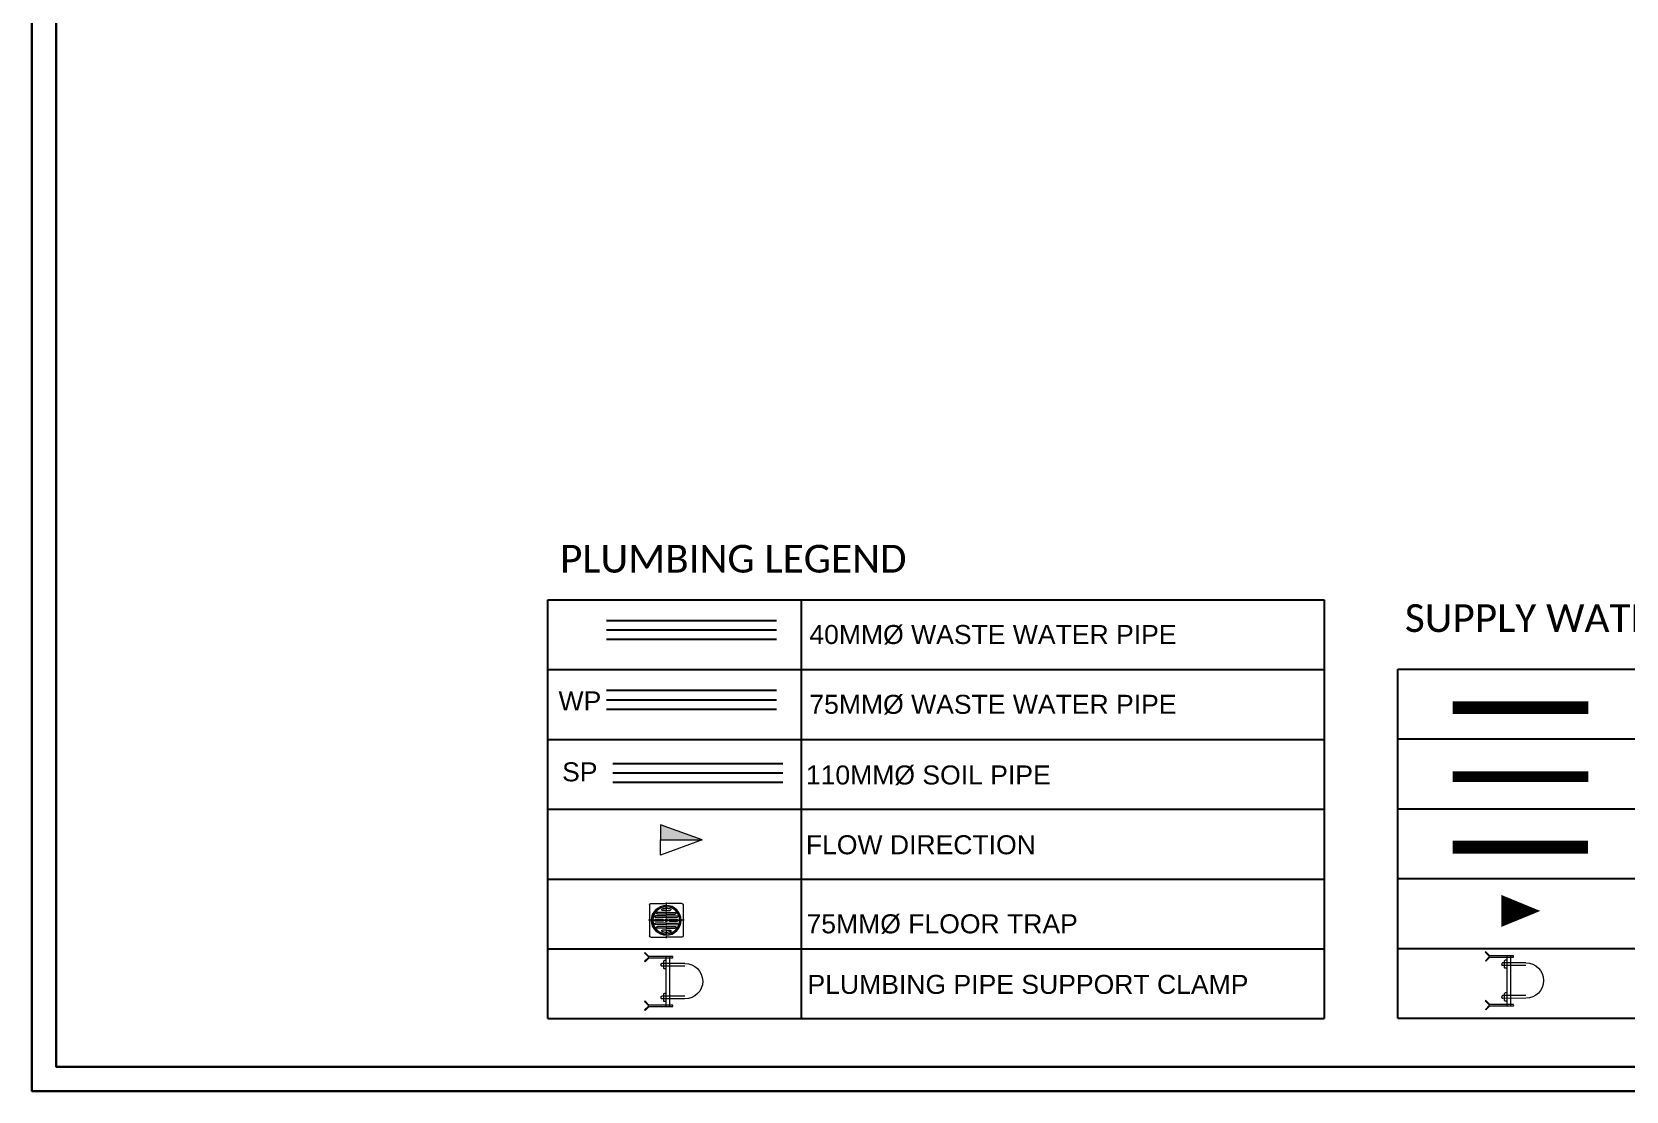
# Model space of a CAD drawing. Header units: millimetres. Extents: x 3552052 to 4144896, y -707811 to -630695.
# Drawn here: x 3909116 to 3924347, y -666235 to -656119 of the extents above; entities that cross this region are included whole.
import ezdxf

# ---------------------------------------------------------------- set-up
doc = ezdxf.new("R2010")
doc.units = ezdxf.units.MM
doc.header["$LTSCALE"] = 6
doc.header["$MEASUREMENT"] = 0
doc.linetypes.add('AI9-LType1', pattern=[1.875, 1.25, -0.625])
doc.layers.get('0').update_dxf_attribs({"linetype": 'CONTINUOUS', "lineweight": 0})
for name, color, linetype, lineweight in [('22-FTfix', 8, 'CONTINUOUS', 0), ('P-SP', 1, 'CONTINUOUS', 0), ('P-Text', 8, 'CONTINUOUS', 0), ('PHE-SANITARY', 1, 'CONTINUOUS', 0), ('PHE-SP', 1, 'CONTINUOUS', 0), ('phe-text', 1, 'CONTINUOUS', 0), ('PL- WASTE PIPE', 6, 'CONTINUOUS', 0), ('PL-CLAMP', 211, 'CONTINUOUS', 0), ('PL-SOFT  WATER SUPPLY PIPE', 162, 'CONTINUOUS', 0), ('PL-SOIL PIPE', 1, 'CONTINUOUS', 0), ('PL-WATER PIPING', 1, 'CONTINUOUS', 0)]:
    doc.layers.add(name, color=color, linetype=linetype, lineweight=lineweight)
doc.styles.add('SIC_CALIBRI', font='calibri.ttf')
doc.styles.add('vni1', font='arial.ttf', dxfattribs={"height": 6})

# ---------------------------------------------------------------- blocks, each defined once
blk = doc.blocks.new('clamp')
at = {"layer": 'PL-CLAMP'}
for p, q in [((105.4, 198.4), (168.6, 198.4)), ((105.4, 191.1), (168.6, 191.1)), ((156.2, 205.8), (161.2, 205.8)), ((156.2, 183.7), (161.2, 183.7)), ((163.2, 185.7), (163.2, 203.8)), ((170.6, 196.4), (170.6, 193.1)), ((105.4, 109.4), (168.6, 109.4)), ((105.4, 102), (168.6, 102)), ((156.2, 116.8), (161.2, 116.8)), ((156.2, 94.7), (161.2, 94.7)), ((163.2, 96.7), (163.2, 114.8)), ((170.6, 107.4), (170.6, 104))]:
    blk.add_line(p, q, dxfattribs=at)
for points in [[(138.4, 216.5, -0.414214), (139.4, 217.5), (203.1, 217.5), (214, 228.4), (215.4, 227), (203.9, 215.5), (215.3, 204), (213.9, 202.6), (203, 213.5), (139.4, 213.5, -0.414214), (138.4, 214.5), (138.4, 216.5)], [(138.4, 84.3, -0.414214), (139.4, 85.3), (203.1, 85.3), (214, 96.3), (215.4, 94.9), (203.9, 83.3), (215.3, 71.9), (213.9, 70.5), (203, 81.3), (139.4, 81.3, -0.414214), (138.4, 82.3), (138.4, 84.3)]]:
    blk.add_lwpolyline(points, format="xyb", dxfattribs=at)
for points in [[(146.2, 81.3), (146.2, 217.5)], [(156.2, 81.3), (156.2, 217.5)]]:
    blk.add_lwpolyline(points, dxfattribs=at)
for centre, radius, start, end in [((105.4, 150.2), 48.2, 90, 270), ((161.2, 203.8), 2, 0, 90), ((161.2, 185.7), 2, 270, 0), ((168.6, 196.4), 2, 0, 90), ((168.6, 193.1), 2, 270, 0), ((161.2, 114.8), 2, 0, 90), ((161.2, 96.7), 2, 270, 0), ((168.6, 107.4), 2, 0, 90), ((168.6, 104), 2, 270, 0)]:
    blk.add_arc(centre, radius, start, end, dxfattribs=at)
blk = doc.blocks.new('A$C525867A1')
at = {"layer": '22-FTfix', "color": 1, "lineweight": 0}
for p, q in [((-3.7, 76.6), (-40.1, 40.1)), ((76.4, 3.7), (3.3, 76.6)), ((-76.6, 3.5), (-40.1, 40.1)), ((42, 42.1), (-42, -42.1)), ((-3.5, -76.4), (-76.6, -3.4)), ((3.4, -76.4), (39.9, -39.8)), ((76.4, -3.3), (39.9, -39.8))]:
    blk.add_line(p, q, dxfattribs=at)
at = {"layer": '22-FTfix', "color": 1, "linetype": 'AI9-LType1', "lineweight": 0}
blk.add_line((42, -41.9), (-42.2, 42.1), dxfattribs=at)
at = {"layer": '22-FTfix', "color": 3, "lineweight": 0}
for p, q in [((-18.4, 18.3), (-39.5, -2.8)), ((-10.4, 10.4), (-35.8, -15.1)), ((-14.5, 14.5), (-35.7, -6.6)), ((-23.3, 23.2), (-32.4, 14)), ((-6.5, 6.5), (-31.9, -18.9)), ((-23.3, 23.2), (-14.1, 32.4)), ((-18.4, 18.3), (2.7, 39.5)), ((-14.5, 14.5), (6.6, 35.7)), ((-10.4, 10.4), (15, 35.8)), ((-6.5, 6.5), (18.9, 32)), ((-1.9, 1.2), (-1.5, 1.5)), ((-1.4, 0.7), (-1.9, 1.2)), ((-1.2, 1.9), (-1.5, 1.5)), ((-0.7, 1.4), (-1.2, 1.9)), ((1.2, 1.9), (0.7, 1.4)), ((1.9, 1.2), (1.2, 1.9)), ((1.9, 1.2), (1.4, 0.7)), ((5.2, 9.3), (24.6, 28.7)), ((6.5, -6.5), (31.9, 18.9)), ((9.2, 5.2), (28.6, 24.6)), ((10.4, -10.4), (35.8, 15.1)), ((14.5, -14.5), (35.7, 6.6)), ((18.4, -18.3), (39.5, 2.8)), ((-9.2, -5.2), (-28.6, -24.6)), ((-5.2, -9.3), (-24.6, -28.7)), ((6.5, -6.5), (-18.9, -32)), ((10.4, -10.4), (-15, -35.8)), ((14.5, -14.5), (-6.6, -35.7)), ((18.4, -18.3), (-2.7, -39.5)), ((-1.9, -1.2), (-1.4, -0.7)), ((-1.2, -1.9), (-1.9, -1.2)), ((-1.2, -1.9), (-0.7, -1.4)), ((1.2, -1.9), (0.7, -1.4)), ((1.2, -1.9), (1.5, -1.5)), ((1.9, -1.2), (1.4, -0.7)), ((1.9, -1.2), (1.5, -1.5)), ((23.3, -23.2), (14.1, -32.4)), ((23.3, -23.2), (32.4, -14))]:
    blk.add_line(p, q, dxfattribs=at)
at = {"layer": '22-FTfix', "color": 1, "lineweight": 0}
blk.add_circle((-0.1, 0.1), 49.4, dxfattribs=at)
at = {"layer": '22-FTfix', "color": 3, "lineweight": 0}
for centre, radius in [((0, 0), 45.2), ((-0.1, -0.1), 44.9), ((0, 0), 4.18), ((0, 0), 3.93)]:
    blk.add_circle(centre, radius, dxfattribs=at)
at = {"layer": '22-FTfix', "color": 1, "lineweight": 0}
for points in [[(-35.3, 35.2), (-15.9, 54.6), (15.5, 54.6), (35, 35.3), (54.4, 15.9), (54.4, -15.6), (35, -35)], [(-35.3, 35.2), (-54.6, 15.8), (-54.6, -15.7), (-35.2, -35), (-15.8, -54.4), (15.7, -54.4), (35, -35)]]:
    blk.add_open_spline(points, degree=3, knots=[0, 0, 0, 0, 1, 1, 1, 2, 2, 2, 2], dxfattribs=at)
for points in [[(3.3, 76.6), (1.4, 78.5), (-1.8, 78.5), (-3.7, 76.6)], [(-76.6, 3.5), (-78.5, 1.6), (-78.5, -1.5), (-76.6, -3.4)], [(76.4, -3.3), (78.3, -1.4), (78.3, 1.8), (76.4, 3.7)], [(-3.5, -76.4), (-1.6, -78.3), (1.5, -78.3), (3.4, -76.4)]]:
    blk.add_open_spline(points, degree=3, dxfattribs=at)
at = {"layer": '22-FTfix', "color": 3, "lineweight": 0}
for points in [[(-36.8, 17.1), (-37.4, 15.7), (-36.8, 14.1), (-35.5, 13.5), (-34.4, 13), (-33.2, 13.2), (-32.4, 14)], [(-14.1, 32.4), (-13, 33.4), (-13, 35.2), (-14.1, 36.2), (-14.9, 37), (-16.1, 37.2), (-17.2, 36.7)], [(6.6, 35.7), (7.6, 36.7), (7.6, 38.5), (6.6, 39.5), (5.5, 40.6), (3.8, 40.6), (2.7, 39.5)], [(5.2, 9.3), (4.1, 8.1), (4.1, 6.3), (5.2, 5.2), (6.3, 4.1), (8.1, 4.1), (9.2, 5.2)], [(18.9, 32), (19.9, 33), (19.9, 34.8), (18.9, 35.8), (17.8, 36.9), (16.1, 36.9), (15, 35.8)], [(28.6, 24.6), (29.7, 25.7), (29.7, 27.6), (28.6, 28.7), (27.5, 29.8), (25.7, 29.8), (24.6, 28.7)], [(35.8, 15.1), (36.8, 16.2), (36.8, 17.9), (35.8, 18.9), (34.7, 20), (33, 20), (31.9, 18.9)], [(39.5, 2.8), (40.6, 3.9), (40.5, 5.6), (39.5, 6.6), (38.4, 7.7), (36.7, 7.7), (35.7, 6.6)], [(-39.5, -2.8), (-40.6, -3.9), (-40.5, -5.6), (-39.5, -6.6), (-38.4, -7.7), (-36.7, -7.7), (-35.7, -6.6)], [(-35.8, -15.1), (-36.8, -16.2), (-36.8, -17.9), (-35.8, -18.9), (-34.7, -20), (-33, -20), (-31.9, -18.9)], [(-28.6, -24.6), (-29.7, -25.7), (-29.7, -27.6), (-28.6, -28.7), (-27.5, -29.8), (-25.7, -29.8), (-24.6, -28.7)], [(-18.9, -32), (-19.9, -33), (-19.9, -34.8), (-18.9, -35.8), (-17.8, -36.9), (-16.1, -36.9), (-15, -35.8)], [(-5.2, -9.3), (-4.1, -8.1), (-4.1, -6.3), (-5.2, -5.2), (-6.3, -4.1), (-8.1, -4.1), (-9.2, -5.2)], [(-6.6, -35.7), (-7.6, -36.7), (-7.6, -38.4), (-6.6, -39.5), (-5.5, -40.6), (-3.8, -40.6), (-2.7, -39.5)], [(14.1, -32.4), (13, -33.4), (13, -35.1), (14.1, -36.2), (14.9, -37), (16.1, -37.2), (17.2, -36.7)], [(36.8, -17.1), (37.4, -15.7), (36.8, -14.1), (35.5, -13.5), (34.4, -13), (33.2, -13.2), (32.4, -14)]]:
    blk.add_open_spline(points, degree=3, knots=[0, 0, 0, 0, 1, 1, 1, 2, 2, 2, 2], dxfattribs=at)
for points in [[(-28.7, 28.6), (-32, 25.3), (-34.8, 21.4), (-36.8, 17.1)], [(-17.2, 36.7), (-21.4, 34.7), (-25.3, 32), (-28.7, 28.6)], [(-1.4, -0.7), (-1, -0.3), (-1, 0.3), (-1.4, 0.7)], [(-0.7, 1.4), (-0.3, 1), (0.3, 1), (0.7, 1.4)], [(1.4, 0.7), (1, 0.3), (1, -0.3), (1.4, -0.7)], [(0.7, -1.4), (0.3, -1), (-0.3, -1), (-0.7, -1.4)], [(17.2, -36.7), (21.4, -34.7), (25.3, -32), (28.7, -28.6)], [(28.7, -28.6), (32, -25.3), (34.8, -21.4), (36.8, -17.1)]]:
    blk.add_open_spline(points, degree=3, dxfattribs=at)
blk = doc.blocks.new('A$C0B1B3CFA')
at = {"layer": 'PHE-SP'}
h = blk.add_hatch(color=7, dxfattribs=at)
h.dxf.hatch_style = 1
h.paths.add_polyline_path([(-0.0495, 0.0226), (-0.0495, 0), (0.0124, 0)])
at = {"layer": 'PHE-SP', "color": 7}
for points in [[(-0.0495, 0), (0.0124, 0), (-0.0495, 0.0226), (-0.0495, 0)], [(-0.0495, 0), (0.0124, 0), (-0.0495, -0.0226), (-0.0495, 0)]]:
    blk.add_lwpolyline(points, dxfattribs=at)
blk = doc.blocks.new('Z$W@#3BD47561')
at = {"layer": 'PHE-SP', "xscale": 49.00933755098914, "yscale": 49.00933755098914, "zscale": 49.00933755098914, "rotation": 270}
blk.add_blockref('A$C0B1B3CFA', (0, 0), dxfattribs=at)
blk = doc.blocks.new('Z$W@#4AA511D8')
at = {"layer": 'phe-text', "linetype": 'ByBlock', "lineweight": -2, "ltscale": 0.5, "xscale": 0.0244727334018079, "yscale": 0.0244727334018079, "zscale": 0.0244727334018079, "rotation": 270}
blk.add_blockref('Z$W@#3BD47561', (0.0148, 0), dxfattribs=at)

msp = doc.modelspace()

# ---------------------------------------------------------------- linework, layer by layer
at = {"color": 7, "lineweight": 30}
for points in [[(3954197, -634223.7), (3954197, -666235.1), (3909115.8, -666235.1), (3909115.8, -634223.7)], [(3953965.2, -634455.5), (3953965.2, -666003.3), (3909347.6, -666003.3), (3909347.6, -634455.5)]]:
    msp.add_lwpolyline(points, close=True, dxfattribs=at)
at = {"layer": 'P-SP', "color": 251, "lineweight": -3, "ltscale": 25}
for points in [[(3914605.5, -661830.3), (3916229.2, -661830.3)], [(3914605.5, -662497), (3916229.2, -662497)], [(3914667.3, -663194.8), (3916291, -663194.8)]]:
    msp.add_lwpolyline(points, dxfattribs=at)
at = {"layer": 'P-Text', "color": 7, "lineweight": -3}
for p, q in [((3914046.5, -661543.1), (3921461.3, -661543.1)), ((3914046.5, -661543.1), (3921461.3, -661543.1)), ((3914046.8, -665543.2), (3914046.6, -661543.1)), ((3916465.5, -661543.1), (3916465.5, -665543.2)), ((3921461.3, -661543.1), (3921461.3, -665543.3)), ((3914046.5, -662209.8), (3921461.3, -662209.8)), ((3914046.5, -662209.8), (3921461.3, -662209.8)), ((3922166.1, -665538.8), (3922167.1, -662205.4)), ((3922167.1, -662205.4), (3929581.9, -662205.4)), ((3922167.1, -665538.8), (3922167.1, -662205.5)), ((3922167.1, -662205.5), (3929581.9, -662205.5)), ((3914046.5, -662876.4), (3921461.3, -662876.4)), ((3914046.5, -662876.4), (3921461.3, -662876.4)), ((3914046.5, -662876.5), (3921461.3, -662876.5)), ((3914046.5, -662876.5), (3921461.3, -662876.5)), ((3922167.1, -662872.1), (3929581.9, -662872.1)), ((3922167.1, -662872.2), (3929581.9, -662872.2)), ((3914046.5, -663543.1), (3921461.3, -663543.1)), ((3914046.5, -663543.2), (3921461.3, -663543.2)), ((3922167.1, -663538.8), (3929581.9, -663538.8)), ((3922167.1, -663538.8), (3929581.9, -663538.8)), ((3914046.5, -664209.8), (3921461.3, -664209.8)), ((3914046.5, -664209.9), (3921461.3, -664209.9)), ((3922167.7, -664205.5), (3929582.4, -664205.5)), ((3914046.5, -664876.5), (3921461.3, -664876.5)), ((3914046.5, -664876.5), (3921461.3, -664876.5)), ((3922167.1, -664872.1), (3929581.9, -664872.1)), ((3914046.5, -665543.2), (3921461.3, -665543.2)), ((3922166.6, -665538.8), (3929581.4, -665538.8))]:
    msp.add_line(p, q, dxfattribs=at)
at = {"layer": 'PL- WASTE PIPE', "color": 4, "lineweight": -3, "ltscale": 5}
for points in [[(3914605.5, -661740.6), (3916229.2, -661740.6)], [(3914605.5, -661920), (3916229.2, -661920)]]:
    msp.add_lwpolyline(points, dxfattribs=at)
at = {"layer": 'PL- WASTE PIPE', "lineweight": -3, "ltscale": 5}
for points in [[(3914605.5, -662407.3), (3916229.2, -662407.3)], [(3914605.5, -662586.7), (3916229.2, -662586.7)]]:
    msp.add_lwpolyline(points, dxfattribs=at)
at = {"layer": 'PL-SOFT  WATER SUPPLY PIPE', "color": 3, "lineweight": -3, "const_width": 123.6}
msp.add_lwpolyline([(3922690.5, -662573.1), (3923985.2, -662573.1)], dxfattribs=at)
at = {"layer": 'PL-SOFT  WATER SUPPLY PIPE', "color": 5, "lineweight": -3, "const_width": 98.9}
msp.add_lwpolyline([(3922690.5, -663232.1), (3923985.2, -663232.1)], dxfattribs=at)
at = {"layer": 'PL-SOFT  WATER SUPPLY PIPE', "color": 11, "lineweight": -3, "true_color": 0xf75178, "const_width": 123.6}
msp.add_lwpolyline([(3922689.7, -663906.4), (3923984.3, -663906.4)], dxfattribs=at)
at = {"layer": 'PL-SOIL PIPE', "color": 1, "lineweight": -3}
for points in [[(3914667.3, -663105.1), (3916291, -663105.1)], [(3914667.3, -663284.5), (3916291, -663284.5)]]:
    msp.add_lwpolyline(points, dxfattribs=at)
at = {"layer": 'PL-WATER PIPING', "color": 61, "lineweight": -3, "true_color": 0xd8e58c}
msp.add_lwpolyline([(3923155.2, -664514.5, 305.9, 0, 0), (3923527.5, -664514.5, 0, 0, 0)], format="xyseb", dxfattribs=at)

# ---------------------------------------------------------------- block references
at = {"layer": 'PHE-SANITARY', "color": 2, "lineweight": -3, "xscale": 5366.688886596326, "yscale": 5366.688886596316, "zscale": 5366.688886596316, "rotation": 180.0649977245837}
msp.add_blockref('Z$W@#4AA511D8', (3915519.9, -663836.3), dxfattribs=at)
at = {"layer": 'PL- WASTE PIPE', "lineweight": -3, "ltscale": 5, "xscale": -2.854727886123727, "yscale": 2.85472788610869, "zscale": 2.85472788430384, "rotation": 225.0593839875239}
msp.add_blockref('A$C525867A1', (3915177.3, -664603.7), dxfattribs=at)
at = {"layer": 'PL-CLAMP', "lineweight": -3, "xscale": -3.516931640189411, "yscale": 3.516931640189408, "zscale": 3.516931638375855, "rotation": 0.0249969071713707}
for p in [(3915726.3, -665712.8), (3923760, -665707.6)]:
    msp.add_blockref('clamp', p, dxfattribs=at)

# ---------------------------------------------------------------- texts
at = {"layer": 'P-Text', "color": 1, "lineweight": -3, "style": 'SIC_CALIBRI'}
for s, p in [('PLUMBING LEGEND', (3914161.6, -661283.1)), ('SUPPLY WATER LEGEND', (3922233.7, -661850.6))]:
    msp.add_text(s, height=264.854, dxfattribs=at).set_placement(p)
at = {"layer": 'P-Text', "color": 7, "lineweight": -3, "style": 'vni1'}
for s, height, p in [('40MM%%C WASTE WATER PIPE', 181.533, (3916544, -661965.2)), ('WP', 181.53, (3914147.6, -662599.6)), ('75MM%%C WASTE WATER PIPE', 181.533, (3916544, -662631.9)), ('SP', 181.53, (3914181.7, -663276.8)), ('110MM%%C SOIL PIPE', 181.533, (3916510.6, -663306.7)), ('FLOW DIRECTION', 181.533, (3916510.6, -663973.3)), ('75MM%%c FLOOR TRAP', 181.533, (3916516.6, -664728.2)), ('PLUMBING PIPE SUPPORT CLAMP', 181.533, (3916526.2, -665306.7))]:
    msp.add_text(s, height=height, dxfattribs=at).set_placement(p)

doc.saveas('drawing.dxf')
